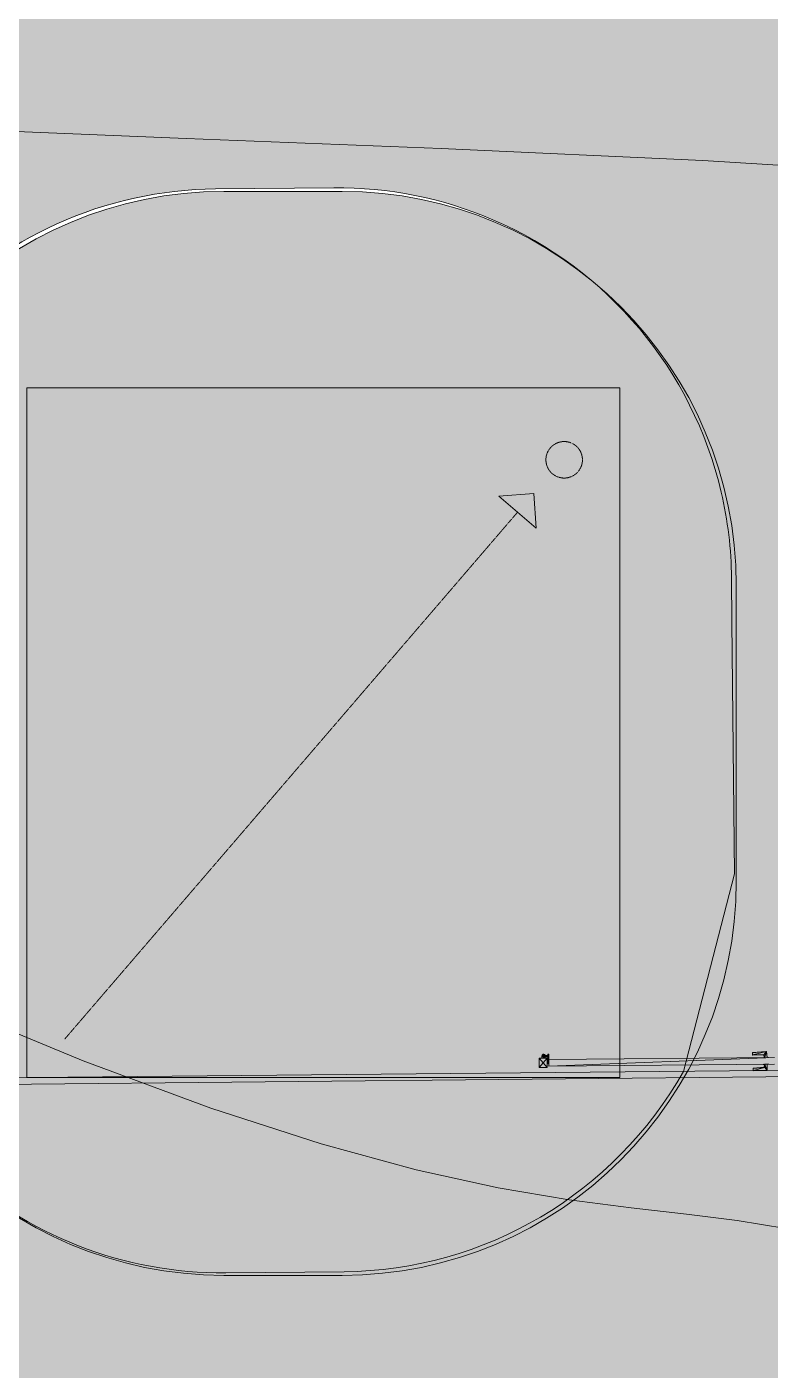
# Model space of a CAD drawing. Header units: millimetres. Extents: x 132836 to 1862386, y -330276 to -143438.
# Drawn here: x 163761 to 167533, y -273409 to -266593 of the extents above; entities that cross this region are included whole.
import ezdxf

# ---------------------------------------------------------------- set-up
doc = ezdxf.new("R2010")
doc.units = ezdxf.units.MM
doc.header["$MEASUREMENT"] = 0
doc.linetypes.add('HIDDEN', pattern=[0.375, 0.25, -0.125])
for name, color, linetype in [('Divers - Dessin général', 7, 'Continuous'), ('Nouveau_0', 7, 'Continuous'), ('Nouveau_CN_01_00', 7, 'Continuous'), ('Nouveau_CN_02_00', 7, 'Continuous'), ('Sols_ Dalles', 7, 'Continuous')]:
    doc.layers.add(name, color=color, linetype=linetype)

# ---------------------------------------------------------------- blocks, each defined once
blk = doc.blocks.new('Ligne_13_1', base_point=(163953.8, -271727.5))
at = {"linetype": 'Continuous', "lineweight": 5, "true_color": 0x990000}
blk.add_hatch(color=14, dxfattribs=at).paths.add_polyline_path([(166332.7, -268960.3), (166156.4, -268973.6), (166346, -269136.6)])
at = {"color": 14, "linetype": 'Continuous', "lineweight": 5, "true_color": 0x990000}
for p, q in [((166332.7, -268960.3), (166156.4, -268973.6)), ((166346, -269136.6), (166156.4, -268973.6)), ((166332.7, -268960.3), (166346, -269136.6))]:
    blk.add_line(p, q, dxfattribs=at)
at = {"color": 12, "linetype": 'HIDDEN', "lineweight": 5, "true_color": 0xcc0000}
blk.add_line((163953.8, -271727.5), (166251.2, -269055.1), dxfattribs=at)

msp = doc.modelspace()

# ---------------------------------------------------------------- hatches: boundary and pattern name
at = {"linetype": 'Continuous', "lineweight": 0, "true_color": 0x6f6f6f}
h = msp.add_hatch(color=8, dxfattribs=at)
h.paths.add_polyline_path([(141848.442, -275935.042), (141848.442, -295062.571), (269220.821, -293826.868), (269220.821, -270902.734), (268763.049, -270902.734), (254213.6, -271040.575), (254213.6, -163437.635), (153156.2, -163437.635), (153156.2, -271040.575), (153182.962, -271040.57), (153183.146, -272000.514, -0.40942736), (149183.681, -275935.042)])
h.paths.add_polyline_path([(158435.584, -260639.953), (155145.584, -260639.953), (155145.584, -248364.953), (155145.584, -243089.974), (155145.584, -242189.974), (158435.584, -242189.974)], flags=0)
h.paths.add_polyline_path([(196775.042, -260810.571), (196775.042, -222495.57), (186955.542, -222495.57), (186955.542, -218295.57), (196754.55, -218295.57), (196754.55, -208495.57), (196754.55, -204495.57), (193355.542, -204495.57), (193355.542, -201780.57), (193355.542, -195161.535), (195576.034, -195161.535), (195576.034, -189810.571), (217850.068, -189810.571), (217850.068, -262266.885), (245610.045, -262266.885), (245610.045, -253395.571), (245626.034, -253395.571), (246426.034, -253395.571), (247826.034, -253395.571), (247826.034, -248005.571), (247826.034, -246605.571), (245626.034, -246605.571), (245610.045, -246605.571), (245610.045, -171995.57), (212806.28, -171995.57), (161503.433, -171995.57), (161503.433, -193810.571), (161503.433, -230015.57), (161503.433, -260810.571)], flags=0)
h.paths.add_polyline_path([(162737.042, -269433.913, -0.09031866), (162858.773, -268727.623, -0.20144873), (163912.639, -267592.74, -0.10421145), (164718.006, -267415.055), (165317.979, -267409.371, -0.10404461), (166125.354, -267571.244, -0.23825546), (167284.257, -268953.318, -0.05518862), (167336.836, -269390.334), (167338.931, -269611.438), (167351.046, -270890.267), (167092.583, -271892.761, -0.26794919), (165370.083, -272909.124), (164770.11, -272914.808, -0.19371746), (163379.252, -272370.185, -0.07056876), (163028.663, -271931.262, -0.1316525), (162751.253, -270933.845)], flags=0)
h.paths.add_polyline_path([(173316.986, -273599.031), (173316.986, -273452.052), (173330.488, -267377.824, -0.3805567), (175316.986, -265609.826), (175394.714, -265609.826), (175394.714, -270609.826), (190394.714, -270609.826), (190394.714, -265609.826), (195356.191, -265609.826, -0.41421356), (196856.191, -267109.826), (196856.191, -273660.699, -0.34550161), (195137.285, -275433.432), (175327.752, -275599.002, -0.4157911)], flags=0)
h.paths.add_polyline_path([(205510.093, -271504.083, -0.13447393), (205230.948, -270484.937), (205230.948, -268984.937, -0.41421356), (207230.948, -266984.937), (207830.948, -266984.937, -0.41421356), (209830.948, -268984.937), (209830.948, -270484.937, -0.12882035), (209574.03, -271465.581, -0.27093629), (207830.948, -272484.937), (207230.948, -272484.937, -0.26498)], flags=0)
h.paths.add_polyline_path([(217862.687, -273329.325), (217869.949, -267730.336, -0.09856151), (218100.718, -266943.721), (218117.681, -266951.545, -0.258849), (219955.479, -265605.827), (219953.141, -265587.294), (220637.569, -265587.294), (220637.569, -265687.294), (220637.569, -270687.294), (250537.569, -270687.294), (250537.569, -265687.294), (252208.004, -265687.294), (254186.294, -265687.294), (254186.294, -267687.294), (254186.294, -271062.255, 0.00134576), (254186.323, -271073.021), (254197.209, -273095.233, -0.41421356), (252208.004, -275105.97), (243484.534, -275105.97, -0.00518896), (243431.438, -275116.103), (235447.992, -275196.191), (220071.012, -275253.24, -0.38655333), (217873.089, -273475.385, -0.02518922)], flags=0)
at = {"linetype": 'Continuous', "lineweight": 0, "true_color": 0xbfbfbf}
msp.add_hatch(color=9, dxfattribs=at).paths.add_polyline_path([(163760.681, -271924.327), (166769.358, -271924.327), (166769.358, -268424.198), (163760.681, -268424.198)])
at = {"layer": 'Sols_ Dalles', "linetype": 'Continuous', "lineweight": 0, "true_color": 0x2e271c}
h = msp.add_hatch(color=250, dxfattribs=at)
h.paths.add_polyline_path([(164760.681, -272927.623), (165360.681, -272927.623, 0.41421356), (167360.681, -270927.623), (167360.681, -269427.623, 0.41421356), (165360.681, -267427.623), (164760.681, -267427.623, 0.41421356), (162760.681, -269427.623), (162760.681, -270927.623, 0.41421356)])
h.paths.add_polyline_path([(163760.681, -268424.198), (166769.358, -268424.198), (166769.358, -271924.327), (163760.681, -271924.327)], flags=0)

# ---------------------------------------------------------------- linework, layer by layer
at = {"color": 7, "linetype": 'Continuous', "lineweight": 20}
for p, q in [((166378.411, -271806.779), (166380.502, -271805.741)), ((166380.502, -271805.741), (166382.753, -271805.373)), ((166380.502, -271805.741), (166385.011, -271805.699)), ((166380.502, -271805.741), (166387.122, -271806.696)), ((166382.753, -271805.373), (166385.011, -271805.699)), ((166385.011, -271805.699), (166387.122, -271806.696)), ((166403.864, -271805.173), (166409.671, -271805.118)), ((166409.673, -271805.288), (166403.864, -271805.173)), ((166403.865, -271805.343), (166403.864, -271805.173)), ((166403.865, -271805.343), (166409.673, -271805.288)), ((166409.675, -271805.525), (166403.865, -271805.343)), ((166403.868, -271805.58), (166403.865, -271805.343)), ((166403.868, -271805.58), (166409.675, -271805.525)), ((166409.678, -271805.825), (166403.868, -271805.58)), ((166403.87, -271805.88), (166403.868, -271805.58)), ((166403.87, -271805.88), (166409.678, -271805.825)), ((166409.682, -271806.185), (166403.87, -271805.88)), ((166403.874, -271806.24), (166403.87, -271805.88)), ((166409.671, -271805.118), (166409.673, -271805.288)), ((166409.673, -271805.288), (166409.675, -271805.525)), ((166409.675, -271805.525), (166409.678, -271805.825)), ((166409.678, -271805.825), (166409.682, -271806.185)), ((167443.185, -271797.621), (167443.157, -271797.774)), ((167443.157, -271797.774), (167443.686, -271808.818)), ((167443.157, -271797.774), (167443.742, -271809.301)), ((167443.218, -271797.496), (167443.185, -271797.621)), ((167443.185, -271797.621), (167443.742, -271809.301)), ((167443.185, -271797.621), (167443.799, -271809.702)), ((167443.252, -271797.401), (167443.218, -271797.496)), ((167443.218, -271797.496), (167443.799, -271809.702)), ((167443.218, -271797.496), (167443.848, -271810.018)), ((167443.286, -271797.335), (167443.252, -271797.401)), ((167443.252, -271797.401), (167443.848, -271810.018)), ((167443.252, -271797.401), (167443.902, -271810.246)), ((167443.321, -271797.299), (167443.286, -271797.335)), ((167443.286, -271797.335), (167443.902, -271810.246)), ((167443.286, -271797.335), (167443.95, -271810.394)), ((167443.362, -271797.291), (167443.321, -271797.299)), ((167443.321, -271797.299), (167443.95, -271810.394)), ((167513.322, -271791.081), (167443.362, -271797.291)), ((167513.357, -271791.11), (167443.362, -271797.291)), ((167443.95, -271810.394), (167443.362, -271797.291)), ((167443.362, -271797.291), (167443.986, -271810.439)), ((167443.362, -271797.291), (167444.026, -271810.402)), ((167443.397, -271797.313), (167443.362, -271797.291)), ((167513.357, -271791.11), (167443.397, -271797.313)), ((167443.397, -271797.313), (167444.026, -271810.402)), ((167443.438, -271797.363), (167443.397, -271797.313)), ((167443.438, -271797.363), (167513.357, -271791.11)), ((167513.37, -271791.178), (167443.438, -271797.363)), ((167513.347, -271791.286), (167443.438, -271797.363)), ((167444.026, -271810.402), (167443.438, -271797.363)), ((167443.438, -271797.363), (167444.054, -271810.275)), ((167443.479, -271797.444), (167443.438, -271797.363)), ((167443.479, -271797.444), (167513.347, -271791.286)), ((167513.302, -271791.432), (167443.479, -271797.444)), ((167444.054, -271810.275), (167443.479, -271797.444)), ((167443.479, -271797.444), (167444.087, -271810.061)), ((167443.521, -271797.554), (167443.479, -271797.444)), ((167513.302, -271791.432), (167443.521, -271797.554)), ((167444.087, -271810.061), (167443.521, -271797.554)), ((167443.521, -271797.554), (167444.107, -271809.76)), ((167443.569, -271797.692), (167443.521, -271797.554)), ((167443.569, -271797.692), (167513.302, -271791.432)), ((167513.234, -271791.618), (167443.569, -271797.692)), ((167513.132, -271791.842), (167443.569, -271797.692)), ((167444.107, -271809.76), (167443.569, -271797.692)), ((167443.569, -271797.692), (167444.127, -271809.374)), ((167443.611, -271797.86), (167443.569, -271797.692)), ((167513.132, -271791.842), (167443.611, -271797.86)), ((167444.127, -271809.374), (167443.611, -271797.86)), ((167444.14, -271808.904), (167443.611, -271797.86)), ((167444.14, -271808.904), (167513.132, -271791.842)), ((167502.986, -271806.675), (167513.132, -271791.842)), ((167505.576, -271821.912), (167513.132, -271791.842)), ((167513.132, -271791.842), (167513.234, -271791.618)), ((167517.429, -271821.799), (167513.132, -271791.842)), ((167513.132, -271791.842), (167517.557, -271821.798)), ((167513.234, -271791.618), (167513.302, -271791.432)), ((167517.563, -271821.798), (167513.234, -271791.618)), ((167513.234, -271791.618), (167517.656, -271821.797)), ((167513.302, -271791.432), (167513.347, -271791.286)), ((167513.302, -271791.432), (167517.725, -271821.797)), ((167517.662, -271821.797), (167513.302, -271791.432)), ((167513.357, -271791.11), (167513.322, -271791.081)), ((167513.347, -271791.286), (167513.37, -271791.178)), ((167517.725, -271821.797), (167513.347, -271791.286)), ((167513.37, -271791.178), (167513.357, -271791.11)), ((167517.76, -271821.796), (167513.37, -271791.178)), ((167517.725, -271821.797), (167513.37, -271791.178)), ((166359.866, -271825.972), (166400.521, -271825.587)), ((166380.419, -271849.557), (166359.866, -271825.972)), ((166360.317, -271873.526), (166359.866, -271825.972)), ((166360.317, -271873.526), (166380.419, -271849.557)), ((166400.972, -271873.141), (166360.317, -271873.526)), ((166374.138, -271815.646), (166374.41, -271813.006)), ((166374.138, -271815.646), (166379.055, -271813.444)), ((166374.138, -271815.646), (166391.658, -271825.671)), ((166374.235, -271825.836), (166374.138, -271815.646)), ((166374.138, -271815.646), (166383.188, -271820.461)), ((166374.138, -271815.646), (166379.393, -271818.342)), ((166374.41, -271813.006), (166375.257, -271810.539)), ((166374.41, -271813.006), (166382.512, -271810.665)), ((166374.41, -271813.006), (166379.055, -271813.444)), ((166375.257, -271810.539), (166376.621, -271808.416)), ((166375.257, -271810.539), (166390.346, -271810.396)), ((166375.257, -271810.539), (166382.512, -271810.665)), ((166376.621, -271808.416), (166378.411, -271806.779)), ((166376.621, -271808.416), (166388.941, -271808.299)), ((166376.621, -271808.416), (166390.346, -271810.396)), ((166378.411, -271806.779), (166387.122, -271806.696)), ((166378.411, -271806.779), (166388.941, -271808.299)), ((166379.055, -271813.444), (166382.512, -271810.665)), ((166379.055, -271813.444), (166381.666, -271813.221)), ((166379.393, -271818.342), (166379.055, -271813.444)), ((166379.055, -271813.444), (166380.851, -271816.941)), ((166379.055, -271813.444), (166380.613, -271816.287)), ((166379.055, -271813.444), (166380.527, -271815.585)), ((166379.055, -271813.444), (166380.599, -271814.881)), ((166379.055, -271813.444), (166380.825, -271814.223)), ((166379.055, -271813.444), (166381.189, -271813.657)), ((166379.393, -271818.342), (166380.851, -271816.941)), ((166379.393, -271818.342), (166381.225, -271817.5)), ((166379.393, -271818.342), (166381.711, -271817.927)), ((166379.393, -271818.342), (166382.274, -271818.194)), ((166382.876, -271818.28), (166379.393, -271818.342)), ((166383.188, -271820.461), (166379.393, -271818.342)), ((166380.419, -271849.557), (166400.521, -271825.587)), ((166380.419, -271849.557), (166400.972, -271873.141)), ((166380.599, -271814.881), (166380.527, -271815.585)), ((166380.527, -271815.585), (166385.173, -271815.541)), ((166380.527, -271815.585), (166385.101, -271816.245)), ((166380.527, -271815.585), (166380.613, -271816.287)), ((166380.825, -271814.223), (166380.599, -271814.881)), ((166380.599, -271814.881), (166385.087, -271814.839)), ((166380.599, -271814.881), (166385.173, -271815.541)), ((166380.613, -271816.287), (166385.101, -271816.245)), ((166380.613, -271816.287), (166384.875, -271816.903)), ((166380.613, -271816.287), (166380.851, -271816.941)), ((166381.189, -271813.657), (166380.825, -271814.223)), ((166380.825, -271814.223), (166384.849, -271814.185)), ((166380.825, -271814.223), (166385.087, -271814.839)), ((166380.851, -271816.941), (166384.875, -271816.903)), ((166380.851, -271816.941), (166384.511, -271817.469)), ((166380.851, -271816.941), (166381.225, -271817.5)), ((166381.666, -271813.221), (166381.189, -271813.657)), ((166381.189, -271813.657), (166384.474, -271813.626)), ((166381.189, -271813.657), (166384.849, -271814.185)), ((166381.225, -271817.5), (166384.511, -271817.469)), ((166381.225, -271817.5), (166384.034, -271817.905)), ((166381.225, -271817.5), (166381.711, -271817.927)), ((166382.512, -271810.665), (166381.666, -271813.221)), ((166382.224, -271812.944), (166381.666, -271813.221)), ((166381.666, -271813.221), (166383.989, -271813.199)), ((166381.666, -271813.221), (166384.474, -271813.626)), ((166381.711, -271817.927), (166384.034, -271817.905)), ((166381.711, -271817.927), (166382.274, -271818.194)), ((166382.512, -271810.665), (166382.224, -271812.944)), ((166382.824, -271812.846), (166382.224, -271812.944)), ((166382.224, -271812.944), (166383.426, -271812.932)), ((166382.224, -271812.944), (166383.989, -271813.199)), ((166382.274, -271818.194), (166384.034, -271817.905)), ((166382.274, -271818.194), (166383.476, -271818.182)), ((166382.274, -271818.194), (166382.876, -271818.28)), ((166382.512, -271810.665), (166390.346, -271810.396)), ((166382.512, -271810.665), (166382.824, -271812.846)), ((166382.512, -271810.665), (166386.306, -271812.784)), ((166386.306, -271812.784), (166382.824, -271812.846)), ((166383.426, -271812.932), (166382.824, -271812.846)), ((166382.876, -271818.28), (166386.645, -271817.682)), ((166382.876, -271818.28), (166383.476, -271818.182)), ((166383.188, -271820.461), (166382.876, -271818.28)), ((166383.188, -271820.461), (166391.562, -271815.48)), ((166386.645, -271817.682), (166383.188, -271820.461)), ((166383.188, -271820.461), (166391.658, -271825.671)), ((166383.426, -271812.932), (166386.306, -271812.784)), ((166383.989, -271813.199), (166383.426, -271812.932)), ((166383.476, -271818.182), (166384.034, -271817.905)), ((166383.989, -271813.199), (166386.306, -271812.784)), ((166384.474, -271813.626), (166383.989, -271813.199)), ((166384.034, -271817.905), (166384.511, -271817.469)), ((166384.034, -271817.905), (166386.645, -271817.682)), ((166384.474, -271813.626), (166386.306, -271812.784)), ((166384.849, -271814.185), (166384.474, -271813.626)), ((166384.511, -271817.469), (166384.875, -271816.903)), ((166384.511, -271817.469), (166386.645, -271817.682)), ((166384.849, -271814.185), (166386.306, -271812.784)), ((166385.087, -271814.839), (166384.849, -271814.185)), ((166384.875, -271816.903), (166386.306, -271812.784)), ((166384.875, -271816.903), (166385.101, -271816.245)), ((166384.875, -271816.903), (166386.645, -271817.682)), ((166385.087, -271814.839), (166386.306, -271812.784)), ((166385.173, -271815.541), (166385.087, -271814.839)), ((166385.101, -271816.245), (166385.173, -271815.541)), ((166385.173, -271815.541), (166386.306, -271812.784)), ((166386.306, -271812.784), (166390.346, -271810.396)), ((166386.306, -271812.784), (166386.645, -271817.682)), ((166386.306, -271812.784), (166391.562, -271815.48)), ((166386.306, -271812.784), (166391.24, -271812.846)), ((166386.645, -271817.682), (166391.562, -271815.48)), ((166387.122, -271806.696), (166388.941, -271808.299)), ((166388.941, -271808.299), (166390.346, -271810.396)), ((166390.346, -271810.396), (166391.24, -271812.846)), ((166390.963, -271812.089), (166403.928, -271811.966)), ((166403.929, -271812.082), (166390.974, -271812.119)), ((166391.006, -271812.204), (166403.929, -271812.082)), ((166403.932, -271812.421), (166391.038, -271812.292)), ((166391.129, -271812.543), (166403.932, -271812.421)), ((166403.937, -271812.961), (166391.182, -271812.687)), ((166391.24, -271812.846), (166391.562, -271815.48)), ((166391.268, -271813.081), (166403.937, -271812.961)), ((166391.331, -271813.59), (166403.937, -271812.961)), ((166391.354, -271813.784), (166403.944, -271813.665)), ((166391.426, -271814.372), (166403.944, -271813.665)), ((166391.454, -271814.602), (166403.952, -271814.484)), ((166391.531, -271815.229), (166403.952, -271814.484)), ((166391.562, -271815.48), (166403.96, -271815.363)), ((166391.562, -271815.48), (166391.658, -271825.671)), ((166391.568, -271816.106), (166403.96, -271815.363)), ((166403.969, -271816.242), (166391.57, -271816.36)), ((166391.576, -271816.942), (166403.969, -271816.242)), ((166403.976, -271817.061), (166391.578, -271817.179)), ((166391.583, -271817.68), (166403.976, -271817.061)), ((166403.983, -271817.765), (166391.584, -271817.882)), ((166391.586, -271818.038), (166403.988, -271818.305)), ((166403.988, -271818.305), (166391.59, -271818.422)), ((166391.591, -271818.52), (166403.991, -271818.644)), ((166403.991, -271818.644), (166391.593, -271818.761)), ((166391.593, -271818.794), (166403.992, -271818.76)), ((166403.992, -271818.76), (166391.594, -271818.877)), ((166400.521, -271825.587), (166400.972, -271873.141)), ((166403.874, -271806.24), (166409.682, -271806.185)), ((166409.686, -271806.599), (166403.874, -271806.24)), ((166403.878, -271806.654), (166403.874, -271806.24)), ((166403.878, -271806.654), (166409.686, -271806.599)), ((166403.882, -271807.119), (166403.878, -271806.654)), ((166403.882, -271807.119), (166409.686, -271806.599)), ((166403.882, -271807.119), (166409.69, -271807.064)), ((166403.887, -271807.627), (166403.882, -271807.119)), ((166403.887, -271807.627), (166409.69, -271807.064)), ((166403.887, -271807.627), (166409.695, -271807.572)), ((166403.892, -271808.173), (166403.887, -271807.627)), ((166403.892, -271808.173), (166409.695, -271807.572)), ((166403.892, -271808.173), (166409.7, -271808.118)), ((166403.898, -271808.75), (166403.892, -271808.173)), ((166403.898, -271808.75), (166409.7, -271808.118)), ((166403.898, -271808.75), (166409.705, -271808.695)), ((166403.903, -271809.349), (166403.898, -271808.75)), ((166403.903, -271809.349), (166409.705, -271808.695)), ((166403.903, -271809.349), (166409.711, -271809.294)), ((166403.909, -271809.965), (166403.903, -271809.349)), ((166403.909, -271809.965), (166409.711, -271809.294)), ((166403.909, -271809.965), (166409.717, -271809.91)), ((166403.915, -271810.588), (166403.909, -271809.965)), ((166403.915, -271810.588), (166409.717, -271809.91)), ((166403.915, -271810.588), (166409.723, -271810.533)), ((166404.314, -271852.727), (166403.915, -271810.588)), ((166404.314, -271852.727), (166409.723, -271810.533)), ((166404.314, -271852.727), (166409.929, -271832.292)), ((166410.122, -271852.672), (166404.314, -271852.727)), ((166409.682, -271806.185), (166409.686, -271806.599)), ((166409.686, -271806.599), (166409.69, -271807.064)), ((166409.69, -271807.064), (166409.695, -271807.572)), ((166409.695, -271807.572), (166409.7, -271808.118)), ((166409.7, -271808.118), (166409.705, -271808.695)), ((166409.705, -271808.695), (166409.711, -271809.294)), ((166409.711, -271809.294), (166409.717, -271809.91)), ((166409.717, -271809.91), (166409.723, -271810.533)), ((166409.723, -271810.533), (166409.929, -271832.292)), ((166409.929, -271832.292), (167554.071, -271821.452)), ((166410.251, -271866.259), (166409.929, -271832.292)), ((167554.071, -271821.452), (166410.251, -271866.259)), ((167554.393, -271855.42), (166410.251, -271866.259)), ((167443.686, -271808.818), (167443.742, -271809.301)), ((167443.742, -271809.301), (167443.799, -271809.702)), ((167443.799, -271809.702), (167443.848, -271810.018)), ((167443.848, -271810.018), (167443.902, -271810.246)), ((167443.902, -271810.246), (167443.95, -271810.394)), ((167443.95, -271810.394), (167443.986, -271810.439)), ((167443.986, -271810.439), (167501.24, -271808.739)), ((167443.986, -271810.439), (167444.026, -271810.402)), ((167444.026, -271810.402), (167501.332, -271808.688)), ((167501.24, -271808.739), (167444.026, -271810.402)), ((167444.026, -271810.402), (167444.054, -271810.275)), ((167444.054, -271810.275), (167501.505, -271808.518)), ((167501.332, -271808.688), (167444.054, -271810.275)), ((167444.054, -271810.275), (167444.087, -271810.061)), ((167444.087, -271810.061), (167502.091, -271807.825)), ((167444.087, -271810.061), (167501.758, -271808.23)), ((167501.505, -271808.518), (167444.087, -271810.061)), ((167444.087, -271810.061), (167444.107, -271809.76)), ((167444.107, -271809.76), (167502.091, -271807.825)), ((167444.107, -271809.76), (167444.127, -271809.374)), ((167444.127, -271809.374), (167502.986, -271806.675)), ((167444.127, -271809.374), (167502.498, -271807.306)), ((167502.091, -271807.825), (167444.127, -271809.374)), ((167444.127, -271809.374), (167444.14, -271808.904)), ((167502.986, -271806.675), (167444.14, -271808.904)), ((167503.151, -271871.287), (167446.044, -271876.254)), ((167446.079, -271876.291), (167503.151, -271871.287)), ((167503.244, -271871.339), (167446.079, -271876.291)), ((167446.127, -271876.428), (167503.244, -271871.339)), ((167503.432, -271871.5), (167446.127, -271876.428)), ((167503.432, -271871.5), (167446.175, -271876.647)), ((167503.713, -271871.77), (167446.175, -271876.647)), ((167504.077, -271872.147), (167446.175, -271876.647)), ((167504.077, -271872.147), (167446.225, -271876.954)), ((167504.077, -271872.147), (167446.275, -271877.345)), ((167504.534, -271872.627), (167446.275, -271877.345)), ((167505.068, -271873.211), (167446.275, -271877.345)), ((167505.068, -271873.211), (167446.332, -271877.82)), ((167446.802, -271888.868), (167505.068, -271873.211)), ((167498.074, -271857.179), (167498.028, -271855.954)), ((167498.103, -271857.177), (167498.051, -271855.953)), ((167498.103, -271857.177), (167498.063, -271855.953)), ((167498.103, -271857.177), (167498.074, -271857.179)), ((167498.074, -271857.179), (167498.103, -271857.177)), ((167498.173, -271857.174), (167498.103, -271857.177)), ((167498.173, -271857.174), (167498.121, -271855.953)), ((167498.173, -271857.174), (167498.138, -271855.953)), ((167498.266, -271857.169), (167498.173, -271857.174)), ((167498.266, -271857.169), (167498.214, -271855.952)), ((167498.266, -271857.169), (167498.237, -271855.952)), ((167498.295, -271857.167), (167498.266, -271857.169)), ((167498.393, -271857.162), (167498.295, -271857.167)), ((167498.393, -271857.162), (167498.341, -271855.951)), ((167498.556, -271857.153), (167498.393, -271857.162)), ((167498.556, -271857.153), (167498.475, -271855.949)), ((167498.556, -271857.153), (167498.504, -271855.949)), ((167498.556, -271857.153), (167498.539, -271855.949)), ((167498.748, -271857.143), (167498.556, -271857.153)), ((167498.748, -271857.143), (167498.696, -271855.947)), ((167498.748, -271857.143), (167498.736, -271855.947)), ((167498.974, -271857.13), (167498.748, -271857.143)), ((167498.974, -271857.13), (167498.922, -271855.945)), ((167501.151, -271857.012), (167498.974, -271857.13)), ((167501.151, -271857.012), (167500.752, -271855.928)), ((167501.151, -271857.012), (167501.106, -271855.925)), ((167501.449, -271855.921), (167501.151, -271857.012)), ((167503.328, -271856.893), (167501.151, -271857.012)), ((167501.24, -271808.739), (167501.332, -271808.688)), ((167501.24, -271808.739), (167503.13, -271821.935)), ((167501.332, -271808.688), (167501.505, -271808.518)), ((167503.136, -271821.935), (167501.332, -271808.688)), ((167501.332, -271808.688), (167503.229, -271821.934)), ((167501.332, -271808.688), (167503.409, -271821.932)), ((167501.505, -271808.518), (167501.758, -271808.23)), ((167501.505, -271808.518), (167503.427, -271821.932)), ((167501.758, -271808.23), (167502.091, -271807.825)), ((167503.45, -271821.932), (167501.758, -271808.23)), ((167501.758, -271808.23), (167503.723, -271821.929)), ((167501.758, -271808.23), (167504.083, -271821.926)), ((167502.091, -271807.825), (167502.498, -271807.306)), ((167502.091, -271807.825), (167504.112, -271821.925)), ((167502.091, -271807.825), (167504.565, -271821.921)), ((167502.498, -271807.306), (167502.986, -271806.675)), ((167502.498, -271807.306), (167504.6, -271821.921)), ((167502.498, -271807.306), (167505.128, -271821.916)), ((167502.986, -271806.675), (167505.169, -271821.915)), ((167504.001, -271856.857), (167503.151, -271871.287)), ((167503.903, -271856.862), (167503.151, -271871.287)), ((167503.244, -271871.339), (167503.151, -271871.287)), ((167504.199, -271856.846), (167503.244, -271871.339)), ((167504.001, -271856.857), (167503.244, -271871.339)), ((167503.432, -271871.5), (167503.244, -271871.339)), ((167503.328, -271856.893), (167503.284, -271855.904)), ((167503.874, -271856.864), (167503.328, -271856.893)), ((167504.489, -271856.83), (167503.432, -271871.5)), ((167504.199, -271856.846), (167503.432, -271871.5)), ((167503.713, -271871.77), (167503.432, -271871.5)), ((167504.878, -271856.809), (167503.713, -271871.77)), ((167504.489, -271856.83), (167503.713, -271871.77)), ((167504.077, -271872.147), (167503.713, -271871.77)), ((167505.505, -271856.775), (167503.874, -271856.864)), ((167504.878, -271856.809), (167504.077, -271872.147)), ((167504.534, -271872.627), (167504.077, -271872.147)), ((167505.929, -271856.752), (167504.534, -271872.627)), ((167505.36, -271856.783), (167504.534, -271872.627)), ((167504.878, -271856.809), (167504.534, -271872.627)), ((167504.534, -271872.627), (167505.068, -271873.211)), ((167505.929, -271856.752), (167505.068, -271873.211)), ((167516.5, -271886.786), (167505.068, -271873.211)), ((167505.505, -271856.775), (167505.177, -271855.886)), ((167505.505, -271856.775), (167505.468, -271855.883)), ((167505.752, -271855.88), (167505.505, -271856.775)), ((167507.688, -271856.656), (167505.505, -271856.775)), ((167516.5, -271886.786), (167505.929, -271856.752)), ((167507.651, -271855.862), (167507.688, -271856.656)), ((167509.871, -271856.537), (167507.688, -271856.656)), ((167509.871, -271856.537), (167509.614, -271855.844)), ((167509.841, -271855.842), (167509.871, -271856.537)), ((167510.062, -271855.84), (167509.871, -271856.537)), ((167510.202, -271856.519), (167509.871, -271856.537)), ((167512.048, -271856.419), (167510.202, -271856.519)), ((167512.019, -271855.821), (167512.048, -271856.419)), ((167514.225, -271856.3), (167512.048, -271856.419)), ((167514.225, -271856.3), (167514.04, -271855.802)), ((167514.202, -271855.8), (167514.225, -271856.3)), ((167516.402, -271856.182), (167514.225, -271856.3)), ((167516.402, -271856.182), (167516.253, -271855.781)), ((167516.386, -271855.78), (167516.402, -271856.182)), ((167516.508, -271855.779), (167516.402, -271856.182)), ((167518.573, -271856.063), (167516.402, -271856.182)), ((167516.5, -271886.786), (167518.103, -271856.089)), ((167516.618, -271886.986), (167518.103, -271856.089)), ((167516.618, -271886.986), (167518.231, -271856.105)), ((167516.618, -271886.986), (167518.329, -271856.118)), ((167516.707, -271887.15), (167518.329, -271856.118)), ((167516.76, -271887.278), (167518.329, -271856.118)), ((167516.76, -271887.278), (167518.393, -271856.13)), ((167516.79, -271887.371), (167518.393, -271856.13)), ((167516.79, -271887.371), (167518.423, -271856.138)), ((167518.231, -271856.105), (167518.103, -271856.089)), ((167518.236, -271856.082), (167518.132, -271856.087)), ((167518.329, -271856.118), (167518.231, -271856.105)), ((167518.393, -271856.13), (167518.329, -271856.118)), ((167518.423, -271856.138), (167518.393, -271856.13)), ((167518.558, -271855.759), (167518.573, -271856.063)), ((167520.744, -271855.946), (167518.573, -271856.063)), ((167520.744, -271855.946), (167520.667, -271855.739)), ((167520.736, -271855.739), (167520.744, -271855.946)), ((167520.8, -271855.738), (167520.744, -271855.946)), ((167522.904, -271855.828), (167520.744, -271855.946)), ((167522.105, -271821.755), (167523.858, -271821.648)), ((167522.897, -271855.718), (167522.904, -271855.828)), ((167525.063, -271855.71), (167522.904, -271855.828)), ((167523.858, -271821.648), (167524.078, -271821.646)), ((167524.312, -271821.734), (167523.858, -271821.648)), ((167523.858, -271821.648), (167524.521, -271821.732)), ((167524.532, -271821.732), (167524.078, -271821.646)), ((167524.078, -271821.646), (167524.666, -271821.72)), ((167524.078, -271821.646), (167524.276, -271821.646)), ((167524.666, -271821.72), (167524.276, -271821.646)), ((167524.276, -271821.646), (167524.729, -271821.704)), ((167524.276, -271821.646), (167524.438, -271821.649)), ((167524.729, -271821.704), (167524.438, -271821.649)), ((167524.438, -271821.649), (167524.566, -271821.653)), ((167524.729, -271821.704), (167524.566, -271821.653)), ((167524.566, -271821.653), (167524.758, -271821.689)), ((167524.566, -271821.653), (167524.665, -271821.659)), ((167524.602, -271821.731), (167524.666, -271821.72)), ((167524.758, -271821.689), (167524.665, -271821.659)), ((167524.665, -271821.659), (167524.758, -271821.677)), ((167524.666, -271821.72), (167524.729, -271821.704)), ((167524.666, -271821.72), (167524.666, -271821.731)), ((167524.758, -271821.677), (167524.729, -271821.667)), ((167524.729, -271821.704), (167524.758, -271821.689)), ((167524.729, -271821.704), (167524.73, -271821.73)), ((167524.758, -271821.677), (167524.758, -271821.689)), ((167524.758, -271821.689), (167524.758, -271821.677)), ((167524.758, -271821.689), (167524.759, -271821.73)), ((167525.063, -271855.71), (167525.057, -271855.698)), ((167525.191, -271855.704), (167525.063, -271855.71)), ((167525.191, -271855.696), (167525.191, -271855.704)), ((167525.284, -271855.698), (167525.191, -271855.704)), ((167525.353, -271855.695), (167525.284, -271855.698)), ((167445.898, -271877.366), (167445.885, -271877.844)), ((167445.885, -271877.844), (167446.349, -271888.893)), ((167445.917, -271876.97), (167445.898, -271877.366)), ((167445.898, -271877.366), (167446.392, -271889.051)), ((167445.898, -271877.366), (167446.349, -271888.893)), ((167445.943, -271876.66), (167445.917, -271876.97)), ((167445.917, -271876.97), (167446.439, -271889.18)), ((167445.917, -271876.97), (167446.392, -271889.051)), ((167445.97, -271876.436), (167445.943, -271876.66)), ((167445.943, -271876.66), (167446.481, -271889.281)), ((167445.943, -271876.66), (167446.439, -271889.18)), ((167446.004, -271876.3), (167445.97, -271876.436)), ((167445.97, -271876.436), (167446.522, -271889.352)), ((167445.97, -271876.436), (167446.481, -271889.281)), ((167446.044, -271876.254), (167446.004, -271876.3)), ((167446.004, -271876.3), (167446.598, -271889.407)), ((167446.004, -271876.3), (167446.557, -271889.394)), ((167446.004, -271876.3), (167446.522, -271889.352)), ((167446.079, -271876.291), (167446.044, -271876.254)), ((167446.044, -271876.254), (167446.598, -271889.407)), ((167446.127, -271876.428), (167446.079, -271876.291)), ((167446.079, -271876.291), (167446.673, -271889.344)), ((167446.079, -271876.291), (167446.633, -271889.39)), ((167446.079, -271876.291), (167446.598, -271889.407)), ((167446.175, -271876.647), (167446.127, -271876.428)), ((167446.127, -271876.428), (167446.707, -271889.268)), ((167446.127, -271876.428), (167446.673, -271889.344)), ((167446.225, -271876.954), (167446.175, -271876.647)), ((167446.175, -271876.647), (167446.741, -271889.164)), ((167446.175, -271876.647), (167446.707, -271889.268)), ((167446.275, -271877.345), (167446.225, -271876.954)), ((167446.225, -271876.954), (167446.769, -271889.031)), ((167446.225, -271876.954), (167446.741, -271889.164)), ((167446.275, -271877.345), (167446.332, -271877.82)), ((167446.275, -271877.345), (167446.802, -271888.868)), ((167446.275, -271877.345), (167446.769, -271889.031)), ((167446.332, -271877.82), (167446.802, -271888.868)), ((167446.349, -271888.893), (167446.392, -271889.051)), ((167446.392, -271889.051), (167446.439, -271889.18)), ((167446.439, -271889.18), (167446.481, -271889.281)), ((167446.481, -271889.281), (167446.522, -271889.352)), ((167446.522, -271889.352), (167446.557, -271889.394)), ((167446.557, -271889.394), (167446.598, -271889.407)), ((167446.598, -271889.407), (167516.756, -271887.448)), ((167446.598, -271889.407), (167446.633, -271889.39)), ((167446.633, -271889.39), (167516.79, -271887.371)), ((167446.633, -271889.39), (167516.785, -271887.427)), ((167516.756, -271887.448), (167446.633, -271889.39)), ((167446.633, -271889.39), (167446.673, -271889.344)), ((167446.673, -271889.344), (167516.76, -271887.278)), ((167516.79, -271887.371), (167446.673, -271889.344)), ((167446.673, -271889.344), (167446.707, -271889.268)), ((167446.707, -271889.268), (167516.707, -271887.15)), ((167516.76, -271887.278), (167446.707, -271889.268)), ((167446.707, -271889.268), (167446.741, -271889.164)), ((167446.741, -271889.164), (167516.707, -271887.15)), ((167446.741, -271889.164), (167446.769, -271889.031)), ((167446.769, -271889.031), (167516.5, -271886.786)), ((167446.769, -271889.031), (167516.618, -271886.986)), ((167446.769, -271889.031), (167516.707, -271887.15)), ((167446.769, -271889.031), (167446.802, -271888.868)), ((167446.802, -271888.868), (167516.5, -271886.786)), ((167516.618, -271886.986), (167516.5, -271886.786)), ((167516.707, -271887.15), (167516.618, -271886.986)), ((167516.76, -271887.278), (167516.707, -271887.15)), ((167516.756, -271887.448), (167516.785, -271887.427)), ((167516.79, -271887.371), (167516.76, -271887.278)), ((167516.785, -271887.427), (167516.79, -271887.371))]:
    msp.add_line(p, q, dxfattribs=at)
at = {"color": 9, "linetype": 'Continuous', "lineweight": 5}
msp.add_lwpolyline([(162737.042, -269433.913), (162751.253, -270933.845, 0.1316525), (163028.663, -271931.262, 0.07056876), (163379.252, -272370.185, 0.19371746), (164770.11, -272914.808), (165370.083, -272909.124, 0.26794919), (167092.583, -271892.761), (167351.046, -270890.267), (167338.931, -269611.438), (167336.836, -269390.334, 0.05518862), (167284.257, -268953.318, 0.23825546), (166125.354, -267571.244, 0.10404461), (165317.979, -267409.371), (164718.006, -267415.055, 0.10421145), (163912.639, -267592.74, 0.20144873), (162858.773, -268727.623, 0.09031866)], format="xyb", close=True, dxfattribs=at)
at = {"color": 7, "linetype": 'Continuous', "lineweight": 5}
msp.add_lwpolyline([(163760.681, -271924.327), (166769.358, -271924.327), (166769.358, -268424.198), (163760.681, -268424.198)], close=True, dxfattribs=at)
at = {"color": 12, "linetype": 'HIDDEN', "lineweight": 5, "true_color": 0xcc0000}
msp.add_circle((166487.439, -268789.647), 92.649, dxfattribs=at)
at = {"color": 7, "linetype": 'Continuous', "lineweight": 20}
msp.add_point((167503.145, -271871.287), dxfattribs=at)
at = {"layer": 'Divers - Dessin général', "color": 8, "linetype": 'Continuous', "lineweight": 5}
msp.add_lwpolyline([(254205.676, -163437.635), (254186.294, -271067.638), (152856.388, -272027.634), (152839.018, -197317.635), (152835.676, -163437.635)], close=True, dxfattribs=at)
at = {"layer": 'Divers - Dessin général', "color": 14, "linetype": 'Continuous', "lineweight": 5, "true_color": 0x990000}
msp.add_lwpolyline([(254205.676, -163437.635), (254186.294, -271067.638), (152856.388, -272027.634), (152839.018, -197317.635), (152835.676, -163437.635)], close=True, dxfattribs=at)
at = {"layer": 'Nouveau_0', "color": 8, "linetype": 'Continuous', "lineweight": 5}
msp.add_line((152835.676, -272063.016), (254199.193, -271079.638), dxfattribs=at)
msp.add_line((152835.676, -272063.016), (254199.193, -271079.638), dxfattribs=at)
at = {"layer": 'Nouveau_0', "color": 8, "linetype": 'Continuous', "lineweight": 5, "flags": 128}
msp.add_lwpolyline([(152835.676, -272063.016), (254199.193, -271079.638), (254199.193, -163437.635), (152835.676, -163437.635), (152835.676, -197326.333)], close=True, dxfattribs=at)
at = {"layer": 'Nouveau_CN_01_00', "color": 8, "linetype": 'Continuous', "lineweight": 5, "flags": 128}
msp.add_lwpolyline([(168531.564, -267353.215), (167191.925, -267270.743), (165862.928, -267209.621), (164569.37, -267159.272), (163336.047, -267109.12), (162187.756, -267048.588), (161149.294, -266967.099), (160239.415, -266856.985), (159452.704, -266722.222)], dxfattribs=at)
at = {"layer": 'Nouveau_CN_02_00', "color": 8, "linetype": 'Continuous', "lineweight": 5, "flags": 128}
msp.add_lwpolyline([(167611.656, -272690.564), (167364.969, -272649.913), (167107.795, -272617.539), (166827.204, -272585.603), (166512.389, -272544.04), (166152.545, -272482.784), (165736.867, -272391.771), (165254.551, -272260.936), (164694.791, -272080.213), (164046.781, -271839.538), (163305.82, -271533.209), (162491.614, -271172.97), (161629.974, -270774.931), (160746.709, -270355.2), (159867.629, -269929.885)], dxfattribs=at)
at = {"layer": 'Sols_ Dalles', "color": 250, "linetype": 'Continuous', "lineweight": 5, "true_color": 0x1f1f1f}
msp.add_lwpolyline([(164760.681, -272927.623), (165360.681, -272927.623, 0.41421356), (167360.681, -270927.623), (167360.681, -269427.623, 0.41421356), (165360.681, -267427.623), (164760.681, -267427.623, 0.41421356), (162760.681, -269427.623), (162760.681, -270927.623, 0.41421356)], format="xyb", close=True, dxfattribs=at)
msp.add_lwpolyline([(163760.681, -268424.198), (166769.358, -268424.198), (166769.358, -271924.327), (163760.681, -271924.327)], close=True, dxfattribs=at)

# ---------------------------------------------------------------- block references
at = {"color": 12, "linetype": 'HIDDEN', "lineweight": 5, "true_color": 0xcc0000}
msp.add_blockref('Ligne_13_1', (163953.825, -271727.488), dxfattribs=at)

doc.saveas('drawing.dxf')
